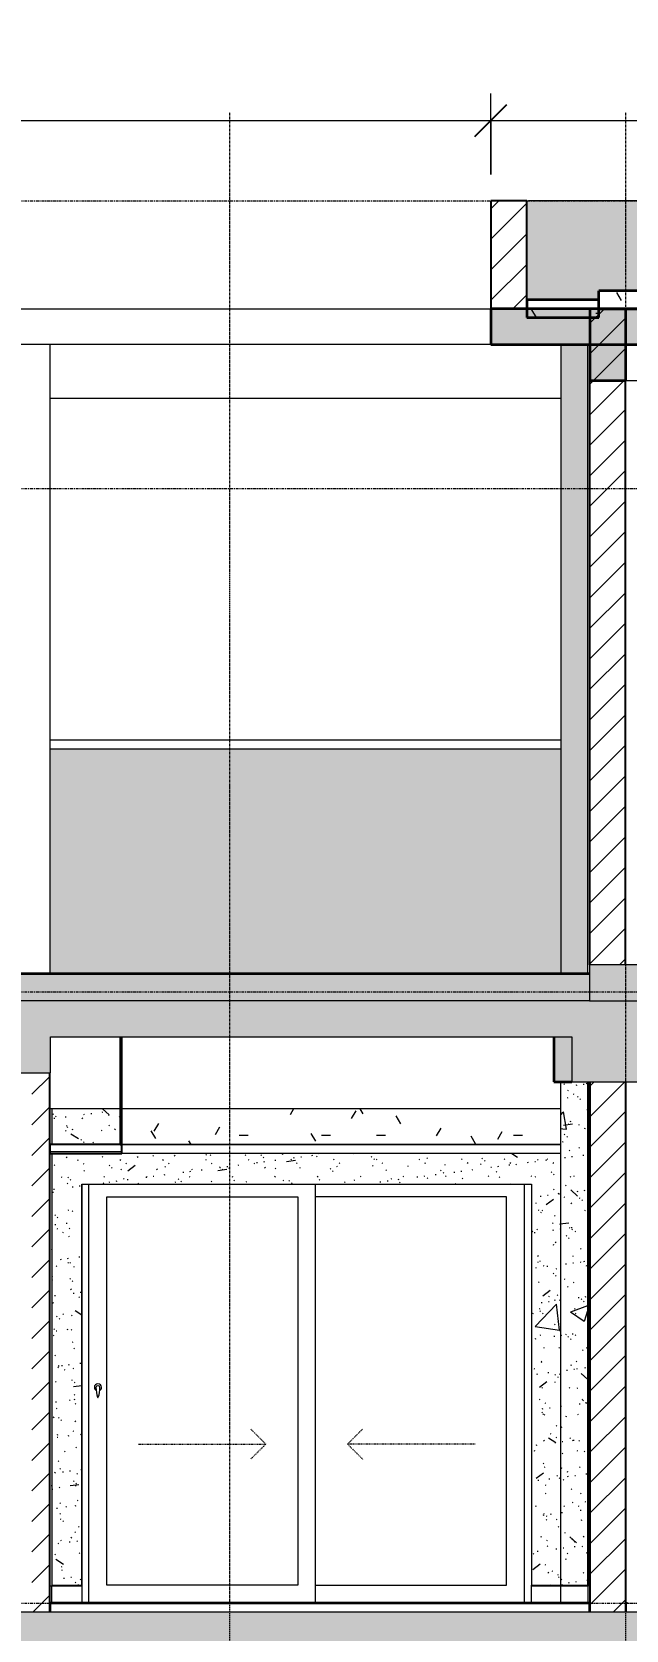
# Model space of a CAD drawing. Header units: millimetres. Extents: x -92143 to -2058, y -8802 to 35300.
# Drawn here: x -40337 to -37035, y 25850 to 34739 of the extents above; entities that cross this region are included whole.
import ezdxf

# ---------------------------------------------------------------- set-up
doc = ezdxf.new("R2010")
doc.units = ezdxf.units.MM
for name, pattern in [('Centre', [31.75, 6.35, -4.7625, 15.875, -4.7625]), ('Dash', [6.35, 3.175, -3.175]), ('Grid Line', [22.225, 12.7, -3.175, 3.175, -3.175])]:
    doc.linetypes.add(name, pattern=pattern)
for name, color, linetype, lineweight in [('0-1', 7, 'Continuous', 5), ('A-ANNO-DIMS', 211, 'Continuous', 9), ('A-ANNO-DIMS-150', 211, 'Continuous', 9), ('A-CLNG', 13, 'Continuous', 9), ('A-CLNG-1', 250, 'Continuous', 25), ('A-CLNG-2', 7, 'Continuous', 9), ('A-CLNG-PATT-3', 254, 'Continuous', 18), ('A-DETL-GENF-1', 7, 'Continuous', 9), ('A-DETL-THIN', 151, 'Continuous', 9), ('A-DOOR', 31, 'Continuous', 9), ('A-DOOR-FRAM', 31, 'Continuous', 9), ('A-DOOR-GLAZ', 31, 'Continuous', 9), ('A-DOOR-HDLN', 31, 'Dash', 18), ('A-FLOR-1', 10, 'Continuous', 35), ('A-FLOR-2', 7, 'Continuous', 9), ('A-FLOR-3', 192, 'Continuous', 35), ('A-FLOR-HRAL', 11, 'Continuous', 9), ('A-FLOR-HRAL-1', 253, 'Continuous', 18), ('A-FLOR-HRAL-2', 9, 'Continuous', 9), ('A-FLOR-LEVL-2', 51, 'Centre', 9), ('A-FLOR-PATT-1', 7, 'Continuous', 9), ('A-FLOR-PATT-3', 8, 'Continuous', 9), ('A-WALL', 113, 'Continuous', 9), ('A-WALL-2', 250, 'Continuous', 25), ('A-WALL-3', 113, 'Continuous', 25), ('A-WALL-PATT-1', 7, 'Continuous', 9), ('A-WALL-PATT-2', 9, 'Continuous', 9), ('A-WALL-PATT-3', 111, 'Continuous', 5), ('A-WALL-PATT-4', 111, 'Continuous', 9), ('I-WALL', 2, 'Continuous', 9), ('I-WALL-1', 250, 'Continuous', 25), ('I-WALL-2', 7, 'Continuous', 9), ('I-WALL-3', 2, 'Continuous', 25), ('S-BEAM-1', 12, 'Continuous', 5), ('S-BEAM-2', 7, 'Continuous', 9), ('S-BEAM-3', 10, 'Continuous', 35), ('S-COLS-1', 7, 'Continuous', 9), ('S-GRID-1', 1, 'Grid Line', 9), ('S-STRS', 31, 'Continuous', 9)]:
    doc.layers.add(name, color=color, linetype=linetype, lineweight=lineweight)
doc.styles.add('UTM Avo', font='', dxfattribs={"width": 0.9, "height": 375})
doc.styles.get('UTM Avo').set_extended_font_data('UTM Avo')
doc.dimstyles.new('1_Dim_chi_tiet_2_5', dxfattribs={"dimscale": 304.8, "dimtxt": 374.737856, "dimasz": 0.590551, "dimexe": 0.492126, "dimexo": 0.0625, "dimgap": 0.049213, "dimtad": 1, "dimdec": 0, "dimrnd": 5, "dimzin": 0, "dimdsep": 46, "dimtxsty": 'UTM Avo', "dimblk1": 'OBLIQUE', "dimblk2": 'OBLIQUE', "dimsah": 1, "dimcen": 0.09, "dimdle": 0.492126, "dimazin": 0, "dimtfac": 1, "dimtdec": 4, "dimtix": 1, "dimtmove": 0, "dimatfit": 3, "dimfxl": 0.984252, "dimfxlon": 1, "dimtvp": 1, "dimtolj": 1, "dimtzin": 0, "dimarcsym": 2})
pattern_1 = [(45, (-51987.05, 14125), (-84.8528, 84.8528), [])]
pattern_2 = [(50, (-51987.05, 14125), (1093.104, -95.634), [114.3, -1257.3]), (355, (-51987, 14125), (-211.46, 1146.34), [91.44, -1005.84]), (100.451, (-51896, 14117), (881.656, 1050.7), [97.14, -1068.54]), (46.184, (-51987, 14429.8), (1626.475, -252.26), [171.45, -1885.95]), (96.636, (-51851.5, 14408.8), (1424.42, 1484.57), [145.71, -1602.81]), (351.184, (-51987, 14429.8), (1424.43, 1484.55), [137.16, -1508.76]), (21, (-51834.65, 14353.6), (909.686, -613.59), [114.3, -1257.3]), (326, (-51834.7, 14353.6), (370.81, 1105.13), [91.44, -1005.84]), (71.451, (-51758.8, 14302.5), (1280.503, 491.53), [97.14, -1068.54]), (37.5, (-51987.05, 14125), (18.531, 507.33), [50.292, -943.356, 50.292, -970.788, -1009.65]), (37.5, (-51987.05, 14125), (18.531, 507.33), [-2014.728, 50.292, -959.358]), (7.5, (-51987.05, 14125), (400.918, 601.084), [50.292, -531.876, 50.292, -920.496, -384.81]), (7.5, (-51987.05, 14125), (400.918, 601.084), [-1552.956, 50.292, -334.518]), (327.5, (-52326.9, 14125), (813.545, -34.374), [50.292, -330.708, 50.292, -1138.428, -1577.34]), (327.5, (-52326.9, 14125), (813.545, -34.374), [-1569.72, 50.292, -1527.048]), (317.5, (-52479.3, 14125), (888.775, 152.56), [50.292, -445.008, 50.292, -739.14, -1120.14]), (317.5, (-52479.3, 14125), (888.775, 152.56), [-1284.73, 50.29, -1069.85])]
pattern_3 = [(37.5, (-51987.05, 14125), (-4.7995, 146.8239), [5.029, -110.795, 5.029, -124.511, -123.825]), (37.5, (-51987.05, 14125), (-4.7995, 146.8239), [-245.364, 5.029, -118.796]), (7.5, (-51987.05, 14125), (134.8574, 215.0472), [5.029, -57.455, 5.029, -99.365, -40.005]), (7.5, (-51987.05, 14125), (134.8574, 215.0472), [-166.878, 5.029, -34.976]), (327.5, (-52080.78, 14125), (237.29776, 0.4316), [5.029, -33.071, 5.029, -132.131, -179.07]), (327.5, (-52080.78, 14125), (237.29776, 0.4316), [-175.26, 5.029, -174.041]), (317.5, (-52080.78, 14125), (229.067, 66.8792), [5.029, -14.021, 5.029, -84.887, -102.87]), (317.5, (-52080.78, 14125), (229.067, 66.8792), [-108.966, 5.029, -97.841])]
pattern_4 = [(45, (-51987.05, 14125), (-79.5495, 79.5495), [])]
pattern_5 = [(0, (-51987.05, 14125), (609.6, 152.4), [50.292, -406.908, 50.292, -406.908, -2438.4]), (0, (-51987.05, 14125), (609.6, 152.4), [-914.4, 50.292, -864.108, 50.292, -406.908, -1066.8]), (0, (-51987.05, 14125), (609.6, 152.4), [-2286, 50.292, -254.508, 50.292, -711.708]), (120, (-51758.45, 14201.2), (-436.7823, 451.7291), [50.292, -406.908, 50.292, -2845.308]), (120, (-51758.45, 14201.2), (-436.7823, 451.7291), [-507.492, -406.908, 50.292, -864.108, -1524]), (120, (-51758.45, 14201.2), (-436.7823, 451.7291), [-1828.8, 50.292, -406.908, 50.292, -1016.508]), (120, (-51758.45, 14201.2), (-436.7823, 451.7291), [-2336.292, -254.508, 50.292, -711.708]), (240, (-51682.25, 14506), (-172.8177, -604.1291), [50.292, -406.908, 50.292, -406.908, -2438.4]), (240, (-51682.25, 14506), (-172.8177, -604.1291), [-914.4, 50.292, -864.108, 50.292, -406.908, -1066.8]), (240, (-51682.25, 14506), (-172.8177, -604.1291), [-2286, 50.292, -254.508, 50.292, -711.708])]

# ---------------------------------------------------------------- blocks, each defined once
blk = doc.blocks.new('NCV_TKTC_KET CAU_rvt-1-TKCS_MẶT CẮT E')
at = {"layer": 'A-FLOR-PATT-1'}
blk.add_hatch(color=256, dxfattribs=at).paths.add_polyline_path([(-37786.9, 33000), (-33086.9, 33000), (-33086.9, 33200), (-37786.9, 33200)])
at = {"layer": 'S-BEAM-1'}
for points in [[(-37236.9, 32800), (-37036.9, 32800), (-37036.9, 33200), (-37236.9, 33200)], [(-37335.6, 28900), (-37335.6, 29150), (-37436.9, 29150), (-37436.9, 28900)]]:
    blk.add_hatch(color=256, dxfattribs=at).paths.add_polyline_path(points)
at = {"layer": 'A-FLOR-1'}
for p, q in [((-33086.9, 33200), (-37786.9, 33200)), ((-37786.9, 33200), (-37786.9, 33000)), ((-37786.9, 33000), (-33086.9, 33000))]:
    blk.add_line(p, q, dxfattribs=at)
at = {"layer": 'A-FLOR-2'}
for p, q in [((-77435.3, 33200), (-37786.9, 33200)), ((-37786.9, 33000), (-77435.3, 33000))]:
    blk.add_line(p, q, dxfattribs=at)
at = {"layer": 'S-BEAM-2'}
for p, q in [((-37036.9, 32800), (-33846.9, 32800)), ((-37396.9, 32700), (-40236.9, 32700)), ((-39846.9, 28750), (-40236.9, 28750)), ((-37396.9, 28750), (-39836.9, 28750))]:
    blk.add_line(p, q, dxfattribs=at)
at = {"layer": 'S-BEAM-3'}
for p, q in [((-37036.9, 33200), (-37236.9, 33200)), ((-37236.9, 33200), (-37236.9, 32800)), ((-37036.9, 32800), (-37036.9, 33200)), ((-37236.9, 32800), (-37036.9, 32800)), ((-37436.9, 29150), (-37436.9, 28900)), ((-37436.9, 28900), (-37335.6, 28900))]:
    blk.add_line(p, q, dxfattribs=at)
at = {"layer": 'S-COLS-1'}
blk.add_line((-40236.9, 33000), (-40236.9, 29500), dxfattribs=at)
blk = doc.blocks.new('Railing - Railing-943576-TKCS_MẶT CẮT E')
at = {"layer": 'A-FLOR-HRAL-1'}
for p, q in [((-37236.9, 22695), (-37246.9, 22695)), ((-37246.9, 22695), (-37246.9, 22600)), ((-37236.9, 22600), (-37236.9, 22695)), ((-37246.9, 22600), (-37236.9, 22600))]:
    blk.add_line(p, q, dxfattribs=at)
at = {"layer": 'A-FLOR-HRAL-2'}
for p, q in [((-37560.7, 22600), (-37560.7, 22695)), ((-37560.7, 22695), (-37396.9, 22695)), ((-37396.9, 22600), (-37396.9, 22695)), ((-37396.9, 22695), (-37246.9, 22695))]:
    blk.add_line(p, q, dxfattribs=at)
blk = doc.blocks.new('Railing - Railing-939137-TKCS_MẶT CẮT E')
at = {"layer": 'A-FLOR-HRAL-2'}
for p, q in [((-40236.9, 12495), (-40226.9, 12495)), ((-40226.9, 12400), (-40226.9, 12495)), ((-40226.9, 12495), (-40060.7, 12495)), ((-40060.7, 12495), (-40060.7, 12400))]:
    blk.add_line(p, q, dxfattribs=at)
blk = doc.blocks.new('CL_01-VÁCH DỰNG THẠCH CAO CĂN HỘ LOẠI 1-5D1 - CL_01-VÁCH DỰNG THẠCH CAO CĂN HỘ LOẠI 1A-5-V73-TKCS_MẶT CẮT E')
at = {"layer": 'A-CLNG-PATT-3'}
h = blk.add_hatch(dxfattribs=at)
h.set_pattern_fill('FP_2', color=256, style=0, pattern_type=2)
h.set_pattern_definition(pattern_5)
h.paths.add_polyline_path([(-37747.3, 28550), (-37396.9, 28550), (-37396.9, 28750), (-39836.9, 28750), (-39836.9, 28550), (-38980.3, 28550)])
at = {"layer": 'A-CLNG-1'}
for p, q in [((-39846.9, 29150), (-39846.9, 28550)), ((-39836.9, 28550), (-39836.9, 29150)), ((-39846.9, 28550), (-39836.9, 28550))]:
    blk.add_line(p, q, dxfattribs=at)
at = {"layer": 'A-CLNG-2'}
blk.add_line((-37396.9, 28550), (-39836.9, 28550), dxfattribs=at)
blk = doc.blocks.new('NCV_TKTC_TANG 6 - 8_rvt-2-TKCS_MẶT CẮT E')
at = {"layer": 'A-WALL-PATT-1'}
h = blk.add_hatch(dxfattribs=at)
h.set_pattern_fill('FP_5', color=256, style=0, pattern_type=2)
h.set_pattern_definition(pattern_4)
h.paths.add_polyline_path([(-37246.9, 26100), (-37236.9, 26100), (-37236.9, 28900), (-37246.9, 28900), (-37246.9, 26674.6)])
at = {"layer": 'A-WALL-PATT-2'}
h = blk.add_hatch(dxfattribs=at)
h.set_pattern_fill('FP_1', color=256, style=0, pattern_type=2)
h.set_pattern_definition(pattern_1)
h.paths.add_polyline_path([(-40336.9, 25950), (-40236.9, 25950), (-40236.9, 28950), (-40336.9, 28950), (-40336.9, 26065.8)])
h = blk.add_hatch(dxfattribs=at)
h.set_pattern_fill('FP_7', color=256, style=0, pattern_type=2)
h.set_pattern_definition(pattern_2)
h.paths.add_polyline_path([(-37396.9, 26100), (-37386.9, 26100), (-37386.9, 28900), (-37396.9, 28900), (-37396.9, 26674.6)])
h = blk.add_hatch(dxfattribs=at)
h.set_pattern_fill('FP_6', color=256, style=0, pattern_type=2)
h.set_pattern_definition(pattern_3)
h.paths.add_polyline_path([(-37396.9, 26100), (-37386.9, 26100), (-37386.9, 28900), (-37396.9, 28900), (-37396.9, 26674.6)])
h = blk.add_hatch(dxfattribs=at)
h.set_pattern_fill('FP_7', color=256, style=0, pattern_type=2)
h.set_pattern_definition(pattern_2)
h.paths.add_polyline_path([(-37246.9, 26100), (-37246.9, 28900), (-37386.9, 28900), (-37386.9, 26100)])
h = blk.add_hatch(dxfattribs=at)
h.set_pattern_fill('FP_6', color=256, style=0, pattern_type=2)
h.set_pattern_definition(pattern_3)
h.paths.add_polyline_path([(-37246.9, 26100), (-37246.9, 28900), (-37386.9, 28900), (-37386.9, 26100)])
h = blk.add_hatch(dxfattribs=at)
h.set_pattern_fill('FP_7', color=256, style=0, pattern_type=2)
h.set_pattern_definition(pattern_2)
h.paths.add_polyline_path([(-40226.9, 26100), (-40060.7, 26100), (-40060.7, 28330), (-37560.7, 28330), (-37560.7, 26100), (-37396.9, 26100), (-37396.9, 28500), (-40226.9, 28500), (-40226.9, 26674.6)])
h.paths.add_polyline_path([(-40213.4, 28550), (-39846.9, 28550), (-39846.9, 28750), (-40226.9, 28750), (-40226.9, 28550)])
h = blk.add_hatch(dxfattribs=at)
h.set_pattern_fill('FP_6', color=256, style=0, pattern_type=2)
h.set_pattern_definition(pattern_3)
h.paths.add_polyline_path([(-40226.9, 26100), (-40060.7, 26100), (-40060.7, 28330), (-37560.7, 28330), (-37560.7, 26100), (-37396.9, 26100), (-37396.9, 28500), (-40226.9, 28500), (-40226.9, 26674.6)])
h.paths.add_polyline_path([(-40213.4, 28550), (-39846.9, 28550), (-39846.9, 28750), (-40226.9, 28750), (-40226.9, 28550)])
at = {"layer": 'A-CLNG-1'}
for p, q in [((-39836.9, 28550), (-40236.9, 28550)), ((-40236.9, 28550), (-40236.9, 28500)), ((-39836.9, 28500), (-39836.9, 28550)), ((-40236.9, 28500), (-39836.9, 28500))]:
    blk.add_line(p, q, dxfattribs=at)
at = {"layer": 'A-CLNG-2'}
for p, q in [((-39836.9, 28550), (-37396.9, 28550)), ((-39836.9, 28510), (-40236.9, 28510)), ((-37396.9, 28500), (-39836.9, 28500))]:
    blk.add_line(p, q, dxfattribs=at)
at = {"layer": 'A-FLOR-1'}
for p, q in [((-37236.9, 26000), (-40236.9, 26000)), ((-40236.9, 26000), (-40236.9, 25950)), ((-37236.9, 25950), (-37236.9, 26000))]:
    blk.add_line(p, q, dxfattribs=at)
at = {"layer": 'A-WALL-2'}
blk.add_line((-40236.9, 25950), (-40236.9, 28950), dxfattribs=at)
at = {"layer": 'I-WALL-1'}
for p, q in [((-37246.9, 28900), (-37246.9, 26100)), ((-37236.9, 26100), (-37236.9, 28900)), ((-37246.9, 26100), (-37236.9, 26100))]:
    blk.add_line(p, q, dxfattribs=at)
at = {"layer": 'I-WALL-2'}
for p, q in [((-37396.9, 26100), (-37396.9, 28900)), ((-40226.9, 28750), (-40226.9, 28550)), ((-40226.9, 28500), (-40226.9, 26100)), ((-40060.7, 26100), (-40060.7, 28330)), ((-40060.7, 28330), (-37560.7, 28330)), ((-37560.7, 28330), (-37560.7, 26100)), ((-40226.9, 26100), (-40060.7, 26100)), ((-37560.7, 26100), (-37396.9, 26100)), ((-37386.9, 26100), (-37396.9, 26100)), ((-37386.9, 26100), (-37246.9, 26100))]:
    blk.add_line(p, q, dxfattribs=at)
at = {"layer": 'A-CLNG'}
blk.add_blockref('CL_01-VÁCH DỰNG THẠCH CAO CĂN HỘ LOẠI 1-5D1 - CL_01-VÁCH DỰNG THẠCH CAO CĂN HỘ LOẠI 1A-5-V73-TKCS_MẶT CẮT E', (0, 0), dxfattribs=at)
at = {"layer": 'A-FLOR-HRAL'}
for name, p in [('Railing - Railing-939137-TKCS_MẶT CẮT E', (0, 13600)), ('Railing - Railing-943576-TKCS_MẶT CẮT E', (0, 3400))]:
    blk.add_blockref(name, p, dxfattribs=at)
blk = doc.blocks.new('DEG_02-DEG_03 - DEG_02-2500x2400mm-CỬA ĐI 02 CÁNH TRƯỢT-V79-TKCS_MẶT CẮT E')
at = {"layer": 'A-DOOR'}
for p, q in [((-38760.3, 5600), (-38760.3, 7930)), ((-39920.3, 5700), (-39920.3, 7860)), ((-39920.3, 7860), (-38860.3, 7860)), ((-38860.3, 7860), (-38860.3, 5700)), ((-38860.3, 5700), (-39920.3, 5700))]:
    blk.add_line(p, q, dxfattribs=at)
at = {"layer": 'A-DOOR', "flags": 128}
blk.add_lwpolyline([(-39968.8, 6808.7), (-39968.8, 6808.7), (-39968.8, 6808.7), (-39968.8, 6808.7), (-39968.8, 6808.7), (-39968.9, 6808.7), (-39968.9, 6808.7), (-39968.9, 6808.7), (-39968.9, 6808.7), (-39968.9, 6808.7), (-39969, 6808.7), (-39969, 6808.7), (-39969, 6808.7), (-39969, 6808.7), (-39969.1, 6808.7), (-39969.1, 6808.7), (-39969.1, 6808.7), (-39969.2, 6808.7), (-39969.2, 6808.7), (-39969.3, 6808.7), (-39969.3, 6808.7), (-39969.4, 6808.7), (-39969.4, 6808.7), (-39969.5, 6808.7), (-39969.5, 6808.7), (-39969.6, 6808.7), (-39969.6, 6808.7), (-39969.7, 6808.7), (-39969.7, 6808.7), (-39969.8, 6808.7), (-39969.8, 6808.7), (-39969.9, 6808.7), (-39969.9, 6808.7), (-39970, 6808.7), (-39970.1, 6808.7), (-39970.1, 6808.7), (-39970.2, 6808.7), (-39970.2, 6808.7), (-39970.3, 6808.7), (-39970.4, 6808.7), (-39970.4, 6808.7), (-39970.5, 6808.7), (-39970.5, 6808.7), (-39970.6, 6808.7), (-39970.7, 6808.7), (-39970.7, 6808.7), (-39970.8, 6808.7), (-39970.8, 6808.7), (-39970.9, 6808.7), (-39970.9, 6808.7), (-39971, 6808.7), (-39971, 6808.7), (-39971.1, 6808.7), (-39971.1, 6808.7), (-39971.2, 6808.7), (-39971.2, 6808.7), (-39971.3, 6808.7), (-39971.3, 6808.7), (-39971.4, 6808.7), (-39971.4, 6808.7), (-39971.5, 6808.7), (-39971.5, 6808.7), (-39971.5, 6808.7), (-39971.6, 6808.7), (-39971.6, 6808.7), (-39971.6, 6808.7), (-39971.7, 6808.7), (-39971.7, 6808.7), (-39971.7, 6808.7), (-39971.7, 6808.7), (-39971.7, 6808.7), (-39971.8, 6808.7), (-39971.8, 6808.7), (-39971.8, 6808.7), (-39971.8, 6808.7), (-39971.8, 6808.7), (-39971.8, 6808.7)], dxfattribs=at)
at = {"layer": 'A-DOOR'}
for centre, radius, start, end in [((-39970.3, 6800), 20, 0, 180), ((-39970.3, 6800), 20, 180, 240), ((-39971.8, 6799.2), 9.45, 90, 180), ((-39816.5, 6799.2), 164.8, 180, 199.13397), ((-39968.8, 6799.2), 9.45, 0, 90), ((-40124.1, 6799.2), 164.8, 340.86603, 0), ((-39970.3, 6800), 20, 300, 0), ((-39969.9, 6746), 2.34, 199.13397, 261.03098), ((-39970.7, 6746), 2.34, 278.96902, 340.86603)]:
    blk.add_arc(centre, radius, start, end, dxfattribs=at)
at = {"layer": 'A-DOOR-FRAM'}
for p, q in [((-40060.3, 7930), (-40060.3, 5600)), ((-40020.3, 5600), (-40020.3, 7930)), ((-37600.3, 5600), (-37600.3, 7930)), ((-37560.3, 5695), (-37560.3, 5700))]:
    blk.add_line(p, q, dxfattribs=at)
at = {"layer": 'A-DOOR-GLAZ'}
for p, q in [((-37700.3, 7860), (-38760.3, 7860)), ((-37700.3, 5700), (-37700.3, 7860)), ((-38760.3, 5700), (-37700.3, 5700))]:
    blk.add_line(p, q, dxfattribs=at)
at = {"layer": 'A-DOOR-HDLN'}
for p, q in [((-39037.6, 6484.2), (-39122.4, 6569.1)), ((-38583.1, 6484.2), (-38498.2, 6569.1)), ((-39747.6, 6484.2), (-39037.6, 6484.2)), ((-39037.6, 6484.2), (-39122.4, 6399.4)), ((-38583.1, 6484.2), (-38498.2, 6399.4)), ((-37873.1, 6484.2), (-38583.1, 6484.2))]:
    blk.add_line(p, q, dxfattribs=at)
blk = doc.blocks.new('DIMBLOCK44-TKCS_MẶT CẮT E')
at = {"layer": 'A-ANNO-DIMS-150'}
for p, q in [((-78236.9, 34546.4), (-78236.9, 34096.4)), ((-78236.9, 34246.4), (-78236.9, 34546.4)), ((-37786.9, 33946.4), (-37786.9, 34396.4)), ((-78386.9, 34246.4), (-37786.9, 34246.4)), ((-37786.9, 34246.4), (-37786.9, 33946.4))]:
    blk.add_line(p, q, dxfattribs=at)
at = {"layer": 'A-ANNO-DIMS-150', "lineweight": 25}
for p, q in [((-78236.9, 34246.4), (-78146.9, 34336.4)), ((-37786.9, 34246.4), (-37696.9, 34336.4)), ((-78236.9, 34246.4), (-78326.9, 34156.4)), ((-37786.9, 34246.4), (-37876.9, 34156.4))]:
    blk.add_line(p, q, dxfattribs=at)
at = {"layer": 'A-ANNO-DIMS-150', "color": 0, "insert": (-58653.8, 34733.6), "char_height": 375, "width": 1540.589, "attachment_point": 1, "line_spacing_factor": 1.110334, "style": 'UTM Avo'}
blk.add_mtext('40450', dxfattribs=at)
blk = doc.blocks.new('_Oblique')
at = {"color": 0, "linetype": 'ByBlock', "lineweight": -2}
blk.add_line((-0.5, -0.5), (0.5, 0.5), dxfattribs=at)
blk = doc.blocks.new('DIMBLOCK45-TKCS_MẶT CẮT E')
at = {"layer": 'A-ANNO-DIMS-150'}
for p, q in [((-37786.9, 33946.4), (-37786.9, 34396.4)), ((-33086.9, 33946.4), (-33086.9, 34396.4)), ((-37786.9, 34246.4), (-33086.9, 34246.4)), ((-37786.9, 34246.4), (-37786.9, 33946.4)), ((-33086.9, 34246.4), (-33086.9, 33946.4))]:
    blk.add_line(p, q, dxfattribs=at)
at = {"layer": 'A-ANNO-DIMS-150', "lineweight": 25}
for p, q in [((-37786.9, 34246.4), (-37696.9, 34336.4)), ((-33086.9, 34246.4), (-32996.9, 34336.4)), ((-37786.9, 34246.4), (-37876.9, 34156.4)), ((-33086.9, 34246.4), (-33176.9, 34156.4))]:
    blk.add_line(p, q, dxfattribs=at)
at = {"layer": 'A-ANNO-DIMS-150', "color": 0, "insert": (-35950.5, 34733.6), "char_height": 375, "width": 1232.471, "attachment_point": 1, "line_spacing_factor": 1.110334, "style": 'UTM Avo'}
blk.add_mtext('4700', dxfattribs=at)

msp = doc.modelspace()

# ---------------------------------------------------------------- hatches: boundary and pattern name
at = {"layer": 'A-DETL-GENF-1'}
for points in [[(-37237.4, 29350), (-33636.9, 29350), (-33636.9, 29550), (-37237.4, 29550)], [(-77935.7, 25350), (-77935.7, 25750), (-73233.6, 25750), (-73233.6, 25550), (-73033.3, 25550), (-73033.3, 25750), (-70108.5, 25750), (-70108.5, 25500), (-69708.5, 25500), (-69708.5, 25750), (-65032.3, 25750), (-65032.3, 25550), (-64832.3, 25550), (-64832.3, 25750), (-61933.6, 25750), (-61933.6, 25500), (-61533.6, 25500), (-61533.6, 25750), (-56833.3, 25750), (-56833.3, 25550), (-56633.3, 25550), (-56633.3, 25750), (-53733.2, 25750), (-53733.2, 25500), (-53333.2, 25500), (-53333.2, 25750), (-48635.6, 25750), (-48635.6, 25550), (-48435.6, 25550), (-48435.6, 25750), (-45535.3, 25750), (-45535.3, 25500), (-45134.4, 25500), (-45134.4, 25750), (-40434.4, 25750), (-40434.4, 25550), (-40234.4, 25550), (-40234.4, 25750), (-37436.9, 25750), (-37436.9, 25500), (-37037.4, 25500), (-37037.4, 25750), (-33860.3, 25750), (-33860.3, 25500), (-33436.9, 25500), (-33436.9, 25750), (-30635.3, 25750), (-30635.3, 25550), (-30435.3, 25550), (-30435.3, 25750), (-25735.7, 25750), (-25735.7, 25500), (-25335.7, 25500), (-25335.7, 25750), (-22435.3, 25750), (-22435.3, 25550), (-22235.3, 25550), (-22235.3, 25750), (-17535.3, 25750), (-17535.3, 25350), (-17236.9, 25350), (-17236.9, 25950), (-78233.3, 25950), (-78233.3, 25350)]]:
    msp.add_hatch(color=256, dxfattribs=at).paths.add_polyline_path(points)
h = msp.add_hatch(color=256, dxfattribs=at)
h.paths.add_polyline_path([(-17535.3, 28750), (-17236.9, 28750), (-17236.9, 29350), (-33860.3, 29350), (-33860.3, 28900), (-33460.3, 28900), (-33460.3, 29150), (-30635.3, 29150), (-30635.3, 28950), (-30435.3, 28950), (-30435.3, 29150), (-25735.7, 29150), (-25735.7, 28900), (-25335.7, 28900), (-25335.7, 29150), (-22435.3, 29150), (-22435.3, 28950), (-22235.3, 28950), (-22235.3, 29150), (-17535.3, 29150), (-17535.3, 29109.5)])
h.paths.add_polyline_path([(-77935.7, 28750), (-77935.7, 29150), (-73233.6, 29150), (-73233.6, 28950), (-73033.3, 28950), (-73033.3, 29150), (-70108.5, 29150), (-70108.5, 28900), (-69708.5, 28900), (-69708.5, 29150), (-65032.3, 29150), (-65032.3, 28950), (-64832.3, 28950), (-64832.3, 29150), (-61933.6, 29150), (-61933.6, 28900), (-61533.6, 28900), (-61533.6, 29150), (-56833.3, 29150), (-56833.3, 28950), (-56633.3, 28950), (-56633.3, 29150), (-53733.2, 29150), (-53733.2, 28900), (-53333.2, 28900), (-53333.2, 29150), (-48635.6, 29150), (-48635.6, 28950), (-48435.6, 28950), (-48435.6, 29150), (-45535.3, 29150), (-45535.3, 28900), (-45134.4, 28900), (-45134.4, 29150), (-40434.4, 29150), (-40434.4, 28950), (-40234.4, 28950), (-40234.4, 29150), (-37335.6, 29150), (-37335.6, 28900), (-36935.6, 28900), (-36935.6, 29350), (-78233.3, 29350), (-78233.3, 28750)])
at = {"layer": 'A-FLOR-PATT-3'}
h = msp.add_hatch(dxfattribs=at)
h.set_pattern_fill('FP_2', color=256, style=0, pattern_type=2)
h.set_pattern_definition(pattern_5)
h.paths.add_polyline_path([(-37586.9, 33150), (-37186.9, 33150), (-37186.9, 33250), (-37586.9, 33250)])
h.paths.add_polyline_path([(-33286.9, 33150), (-33286.9, 33250), (-33686.9, 33250), (-33686.9, 33150)])
h = msp.add_hatch(dxfattribs=at)
h.set_pattern_fill('FP_2', color=256, style=0, pattern_type=2)
h.set_pattern_definition(pattern_5)
h.paths.add_polyline_path([(-34048, 33200), (-33686.9, 33200), (-33686.9, 33300), (-37186.9, 33300), (-37186.9, 33200), (-36514.2, 33200)])
h = msp.add_hatch(dxfattribs=at)
h.set_pattern_fill('FP_2', color=256, style=0, pattern_type=2)
h.set_pattern_definition(pattern_5)
h.paths.add_polyline_path([(-17436.9, 29350), (-17436.9, 29500), (-33636.9, 29500), (-33636.9, 29350), (-17535.3, 29350)])
h.paths.add_polyline_path([(-78039, 29350), (-37237.4, 29350), (-37237.4, 29500), (-78039, 29500)])
at = {"layer": 'A-WALL-PATT-3'}
msp.add_hatch(color=256, dxfattribs=at).paths.add_polyline_path([(-37396.9, 29500), (-37247.4, 29500), (-37247.4, 33000), (-37396.9, 33000), (-37396.9, 31544.4)])
h = msp.add_hatch(color=256, dxfattribs=at)
h.paths.add_polyline_path([(-37747.3, 29500), (-37396.9, 29500), (-37396.9, 30750), (-40236.9, 30750), (-40236.9, 29500), (-38227.8, 29500)])
h.paths.add_polyline_path([(-45145.7, 29500), (-40586.9, 29500), (-40586.9, 30750), (-45151.9, 30750), (-45151.9, 29500)])
at = {"layer": 'A-WALL-PATT-4'}
h = msp.add_hatch(dxfattribs=at)
h.set_pattern_fill('FP_1', color=256, style=0, pattern_type=2)
h.set_pattern_definition(pattern_1)
h.paths.add_polyline_path([(-37786.9, 33200), (-37586.9, 33200), (-37586.9, 33800), (-37786.9, 33800)])
msp.add_hatch(color=256, dxfattribs=at).paths.add_polyline_path([(-37576.9, 33250), (-37186.9, 33250), (-37186.9, 33300), (-33686.9, 33300), (-33686.9, 33250), (-33296.9, 33250), (-33296.9, 33800), (-37586.9, 33800), (-37586.9, 33250)])
h = msp.add_hatch(dxfattribs=at)
h.set_pattern_fill('FP_1', color=256, style=0, pattern_type=2)
h.set_pattern_definition(pattern_1)
h.paths.add_polyline_path([(-37037.4, 29550), (-37037.4, 33200), (-37237.4, 33200), (-37237.4, 29550)])
h = msp.add_hatch(dxfattribs=at)
h.set_pattern_fill('FP_1', color=256, style=0, pattern_type=2)
h.set_pattern_definition(pattern_1)
h.paths.add_polyline_path([(-37236.9, 25950), (-37036.9, 25950.2), (-37036.9, 28900), (-37236.9, 28900), (-37236.9, 26065.8)])
h = msp.add_hatch(dxfattribs=at)
h.set_pattern_fill('FP_5', color=256, style=0, pattern_type=2)
h.set_pattern_definition(pattern_4)
h.paths.add_polyline_path([(-37026.9, 22600), (-37026.9, 25750), (-37036.9, 25750), (-37036.9, 22600)])
h.paths.add_polyline_path([(-37036.9, 25950), (-37026.9, 25950), (-37026.9, 26000), (-37036.9, 26000)])

# ---------------------------------------------------------------- linework, layer by layer
at = {"layer": 'A-DETL-THIN'}
for p, q in [((-33636.9, 29550), (-37237.4, 29550)), ((-37237.4, 29550), (-37237.4, 29350)), ((-37237.4, 29350), (-78233.3, 29350)), ((-37237.4, 29350), (-33636.9, 29350)), ((-40234.4, 28950), (-40234.4, 29150)), ((-40234.4, 29150), (-37335.6, 29150)), ((-37335.6, 29150), (-37335.6, 28900)), ((-40434.4, 28950), (-40234.4, 28950)), ((-37335.6, 28900), (-36935.6, 28900)), ((-37037.4, 25950), (-78233.3, 25950)), ((-33857.4, 25950), (-37037.4, 25950))]:
    msp.add_line(p, q, dxfattribs=at)
at = {"layer": 'A-FLOR-3'}
for p, q in [((-37186.9, 33250), (-37586.9, 33250)), ((-37586.9, 33250), (-37586.9, 33150)), ((-33686.9, 33300), (-37186.9, 33300)), ((-37186.9, 33150), (-37186.9, 33300)), ((-37186.9, 33200), (-33686.9, 33200)), ((-37586.9, 33150), (-37186.9, 33150)), ((-37237.4, 29500), (-78039, 29500))]:
    msp.add_line(p, q, dxfattribs=at)
at = {"layer": 'A-FLOR-LEVL-2'}
for p, q in [((-92142.8, 33800), (-5549.7, 33800)), ((-92142.8, 32200), (-5549.7, 32200)), ((-92142.8, 29400), (-5549.7, 29400)), ((-92142.8, 26000), (-5549.7, 26000))]:
    msp.add_line(p, q, dxfattribs=at)
at = {"layer": 'A-WALL'}
for p, q in [((-33296.9, 33800), (-37576.9, 33800)), ((-37396.9, 30800), (-40236.9, 30800))]:
    msp.add_line(p, q, dxfattribs=at)
at = {"layer": 'A-WALL-3'}
for p, q in [((-37786.9, 33800), (-37786.9, 33200)), ((-37586.9, 33800), (-37786.9, 33800)), ((-37586.9, 33250), (-37586.9, 33800)), ((-37786.9, 33200), (-37586.9, 33200)), ((-37186.9, 33200), (-37237.4, 33200)), ((-37237.4, 33200), (-37237.4, 29550)), ((-37037.4, 29550), (-37037.4, 33200)), ((-37236.9, 28900), (-37236.9, 25950)), ((-37036.9, 25950), (-37036.9, 28900))]:
    msp.add_line(p, q, dxfattribs=at)
at = {"layer": 'I-WALL'}
for p, q in [((-37396.9, 33000), (-37396.9, 29500)), ((-37247.4, 29500), (-37247.4, 33000)), ((-37396.9, 30750), (-40236.9, 30750))]:
    msp.add_line(p, q, dxfattribs=at)
at = {"layer": 'I-WALL-3'}
for p, q in [((-37026.9, 26000), (-37036.9, 26000)), ((-37036.9, 26000), (-37036.9, 25950))]:
    msp.add_line(p, q, dxfattribs=at)
at = {"layer": 'S-GRID-1'}
for p, q in [((-39236.9, 30542.5), (-39236.9, 34292.5)), ((-37036.9, 30542.5), (-37036.9, 34292.5)), ((-39236.9, -3701.5), (-39236.9, 30542.5)), ((-37036.9, -3701.5), (-37036.9, 30542.5))]:
    msp.add_line(p, q, dxfattribs=at)
at = {"layer": 'S-STRS'}
for p, q in [((-37035.6, 27620), (-37035.6, 27440)), ((-37035.6, 27440), (-37035.6, 27260)), ((-37035.6, 27260), (-37035.6, 27080)), ((-37035.6, 27080), (-37035.6, 26900)), ((-37035.6, 26900), (-37035.6, 26720)), ((-37035.6, 26720), (-37035.6, 26540)), ((-37035.6, 26540), (-37035.6, 26360)), ((-37035.6, 26360), (-37035.6, 26180)), ((-37035.6, 26180), (-37035.6, 26000))]:
    msp.add_line(p, q, dxfattribs=at)

# ---------------------------------------------------------------- block references
at = {"layer": '0-1'}
for name in ['NCV_TKTC_KET CAU_rvt-1-TKCS_MẶT CẮT E', 'NCV_TKTC_TANG 6 - 8_rvt-2-TKCS_MẶT CẮT E']:
    msp.add_blockref(name, (0, 0), dxfattribs=at)
at = {"layer": 'A-DOOR'}
msp.add_blockref('DEG_02-DEG_03 - DEG_02-2500x2400mm-CỬA ĐI 02 CÁNH TRƯỢT-V79-TKCS_MẶT CẮT E', (0, 20400), dxfattribs=at)

# ---------------------------------------------------------------- dimensions: what is measured, and where the dimension line sits
at = {"layer": 'A-ANNO-DIMS'}
for base, p1, p2, override, picture, middle in [((-37786.9, 34246.4), (-78236.9, 34546.4), (-37786.9, 33946.4), {"dimpost": '<>', "dimfxl": 40454.449693}, 'DIMBLOCK44-TKCS_MẶT CẮT E', (-58011.9, 34455.5)), ((-33086.9, 34246.4), (-37786.9, 33946.4), (-33086.9, 33946.4), {"dimpost": '<>', "dimfxl": 4700}, 'DIMBLOCK45-TKCS_MẶT CẮT E', (-35436.9, 34455.5))]:
    dim = msp.add_linear_dim(base=base, p1=p1, p2=p2, dimstyle='1_Dim_chi_tiet_2_5', override=override, dxfattribs=at)
    dim.commit()
    dim.dimension.update_dxf_attribs({"geometry": picture, "text_midpoint": middle})

doc.saveas('drawing.dxf')
